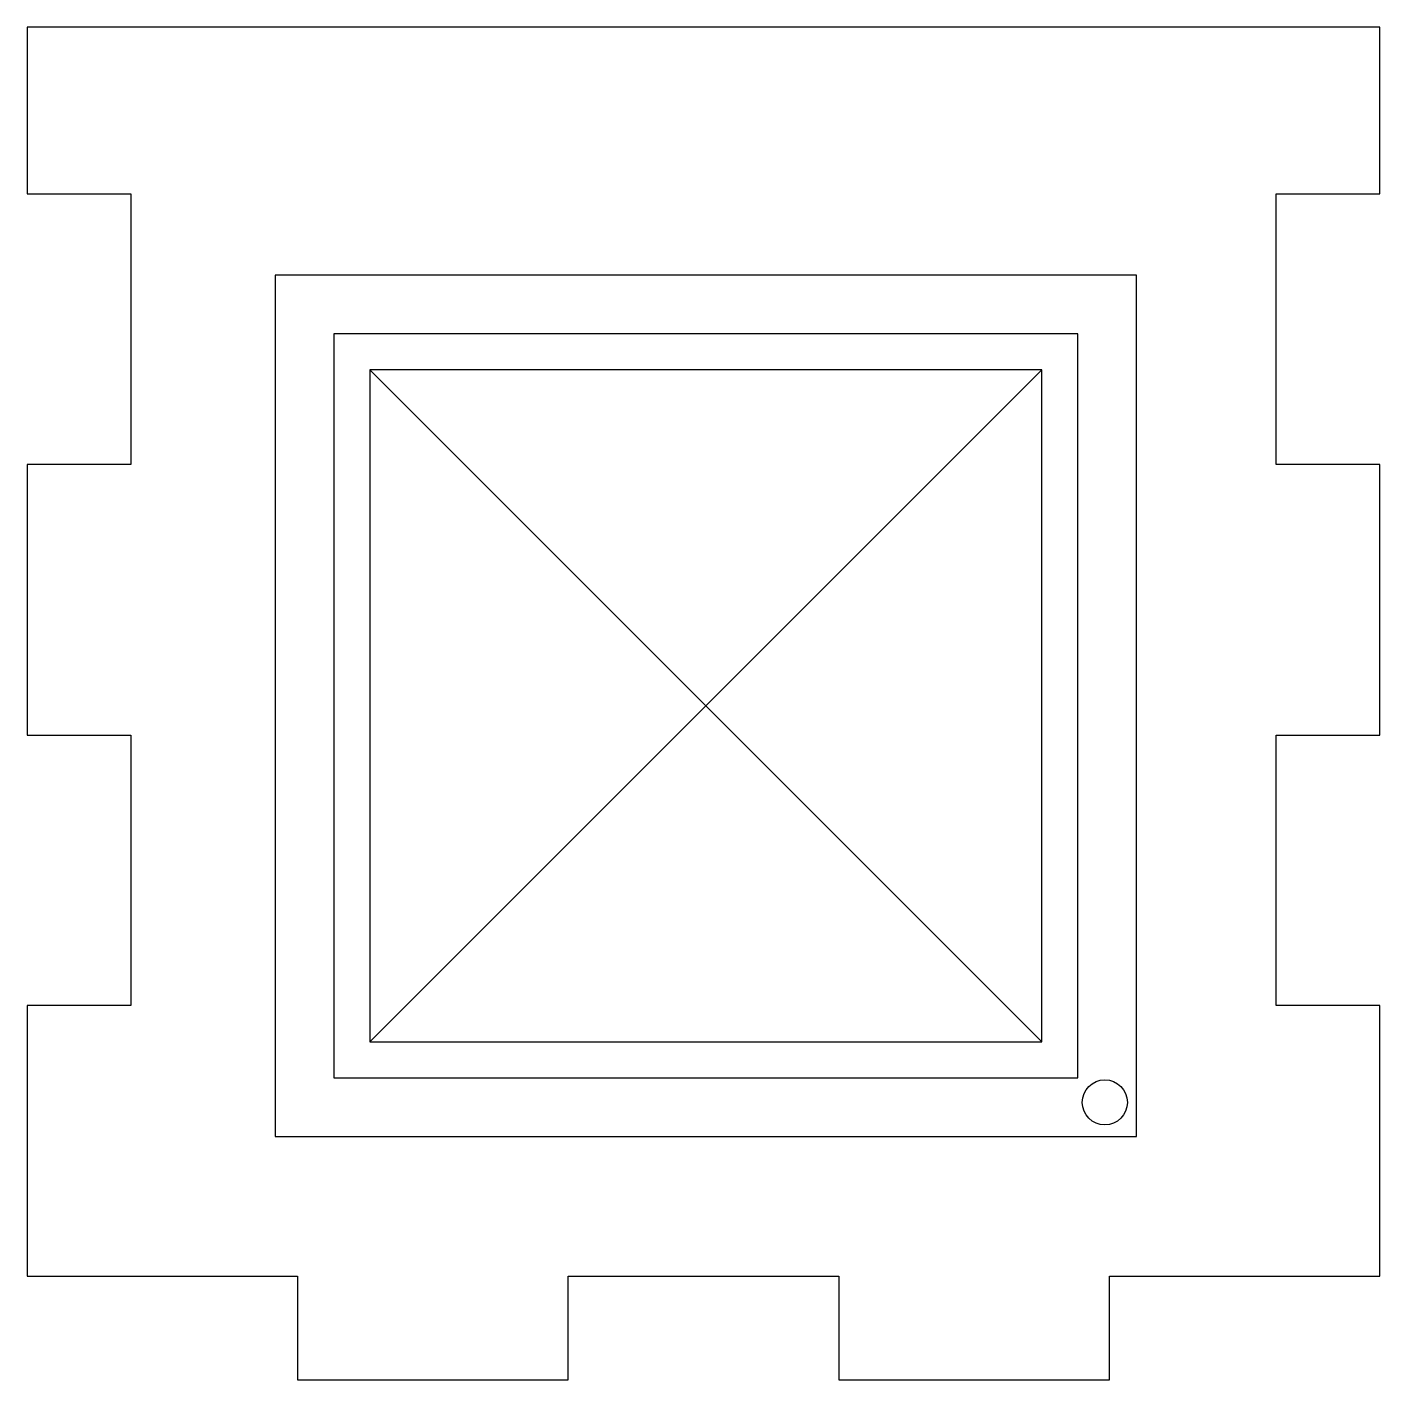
# Model space of a CAD drawing. Header units: millimetres. Extents: x 0 to 300, y 0 to 300.
import ezdxf

# ---------------------------------------------------------------- set-up
doc = ezdxf.new("R2010")
doc.units = ezdxf.units.MM
doc.layers.get('0').update_dxf_attribs({"linetype": 'CONTINUOUS'})

msp = doc.modelspace()

# ---------------------------------------------------------------- linework, layer by layer
for p, q in [((300, 300), (0, 300)), ((0, 300), (0, 263)), ((300, 263), (300, 300)), ((0, 263), (23, 263)), ((23, 263), (23, 203)), ((277, 203), (277, 263)), ((277, 263), (300, 263)), ((76, 75), (225, 224)), ((225, 75), (76, 224)), ((23, 203), (0, 203)), ((0, 203), (0, 143)), ((300, 203), (277, 203)), ((300, 143), (300, 203)), ((0, 143), (23, 143)), ((23, 143), (23, 83)), ((277, 83), (277, 143)), ((277, 143), (300, 143)), ((23, 83), (0, 83)), ((0, 83), (0, 23)), ((300, 83), (277, 83)), ((300, 23), (300, 83)), ((0, 23), (60, 23)), ((60, 23), (60, 0)), ((120, 0), (120, 23)), ((120, 23), (180, 23)), ((180, 23), (180, 0)), ((240, 0), (240, 23)), ((240, 23), (300, 23)), ((60, 0), (120, 0)), ((180, 0), (240, 0))]:
    msp.add_line(p, q)
for points in [[(246, 245), (55, 245), (55, 54), (246, 54)], [(233, 232), (68, 232), (68, 67), (233, 67)], [(76, 75), (225, 75), (225, 224), (76, 224)]]:
    msp.add_lwpolyline(points, close=True)
msp.add_circle((238.99, 61.55), 5)

doc.saveas('drawing.dxf')
